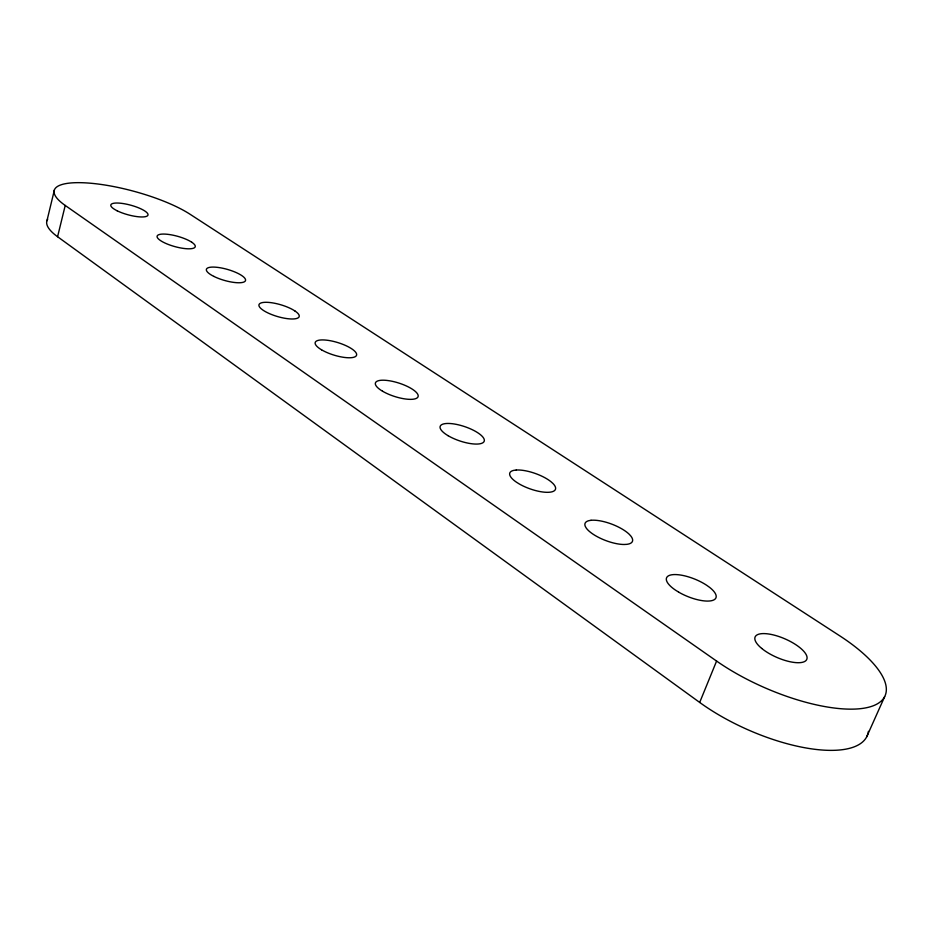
<?xml version="1.0" encoding="UTF-8"?>
<svg xmlns="http://www.w3.org/2000/svg" width="933" height="933" viewBox="0 0 933 933"><rect width="100%" height="100%" fill="white"/><g stroke="black" fill="none" stroke-linecap="round" stroke-linejoin="round"><path stroke-width="1.4" d="M46.953 220.748L54.371 190.075M868.413 731.355A111.902 42.673 23.9 0 1 806.858 748.114A111.902 42.673 23.9 0 1 699.692 702.444L57.578 236.725L65.228 205.458A77.124 19.978 15.2 0 1 87.76 183.008A77.124 19.978 15.2 0 1 189.947 214.182L839.945 635.956A112.846 40.609 23.5 0 1 866.256 707.774A112.846 40.609 23.5 0 1 716.591 661.065L65.228 205.458M699.692 702.444L716.591 661.065M866.71 736.79L884.659 696.671M57.578 236.725A76.669 21.109 15 0 1 47.711 219.232M591.032 520.299L588.758 520.696A25.343 8.747 20.8 0 0 585.353 526.539L586.402 528.288A25.343 8.747 20.8 0 0 624.084 544.487L626.789 544.347A25.343 8.747 20.8 0 0 630.883 536.102L629.215 534.259A25.343 8.747 20.8 0 0 591.032 520.299M516.264 470.034L513.955 470.325A24.223 8.129 19.6 0 0 516.52 482.244L519.319 483.982A24.223 8.129 19.6 0 0 547.893 492.321A24.223 8.129 19.6 0 0 552.803 483.329L550.843 481.603A24.223 8.129 19.6 0 0 516.264 470.034M191.801 242.265L189.9 241.111A19.78 5.33 15.5 0 0 165.304 234.113A19.78 5.33 15.5 0 0 158.89 239.361L160.394 240.504A19.78 5.33 15.5 0 0 187.067 248.761A19.78 5.33 15.5 0 0 191.801 242.265M294.91 310.957L292.775 309.651A20.958 6.111 16.5 0 0 266.71 302.304A20.958 6.111 16.5 0 0 261.345 308.905L263.083 310.211A20.958 6.111 16.5 0 0 291.481 318.981A20.958 6.111 16.5 0 0 294.91 310.957M678.641 592.117L675.399 590.076A26.637 9.412 22 0 1 671.842 574.775A26.637 9.412 22 0 1 706.736 585.318L709.581 587.358A26.637 9.412 22 0 1 710.678 600.864A26.637 9.412 22 0 1 678.641 592.117M448.062 435.676A23.243 7.569 18.6 0 0 484.029 441.601A23.243 7.569 18.6 0 0 454.441 424.025A23.243 7.569 18.6 0 0 448.062 435.676M382.518 391.195A22.392 7.032 17.8 0 0 417.751 397.283A22.392 7.032 17.8 0 0 390.029 380.874A22.392 7.032 17.8 0 0 382.518 391.195M321.558 349.817A21.634 6.554 17.1 0 0 356.079 356.033A21.634 6.554 17.1 0 0 330.037 340.673A21.634 6.554 17.1 0 0 321.558 349.817M761.736 648.447A28.165 10.123 23.5 0 0 805.925 660.599A28.165 10.123 23.5 0 0 775.206 635.396A28.165 10.123 23.5 0 0 761.736 648.447M117.15 210.788A19.266 4.992 15.2 0 0 147.694 215.581A19.266 4.992 15.2 0 0 123.366 203.592A19.266 4.992 15.2 0 0 117.15 210.788M213.855 276.401A20.339 5.703 16 0 0 245.391 280.833A20.339 5.703 16 0 0 218.649 267.514A20.339 5.703 16 0 0 213.855 276.401"/></g></svg>
